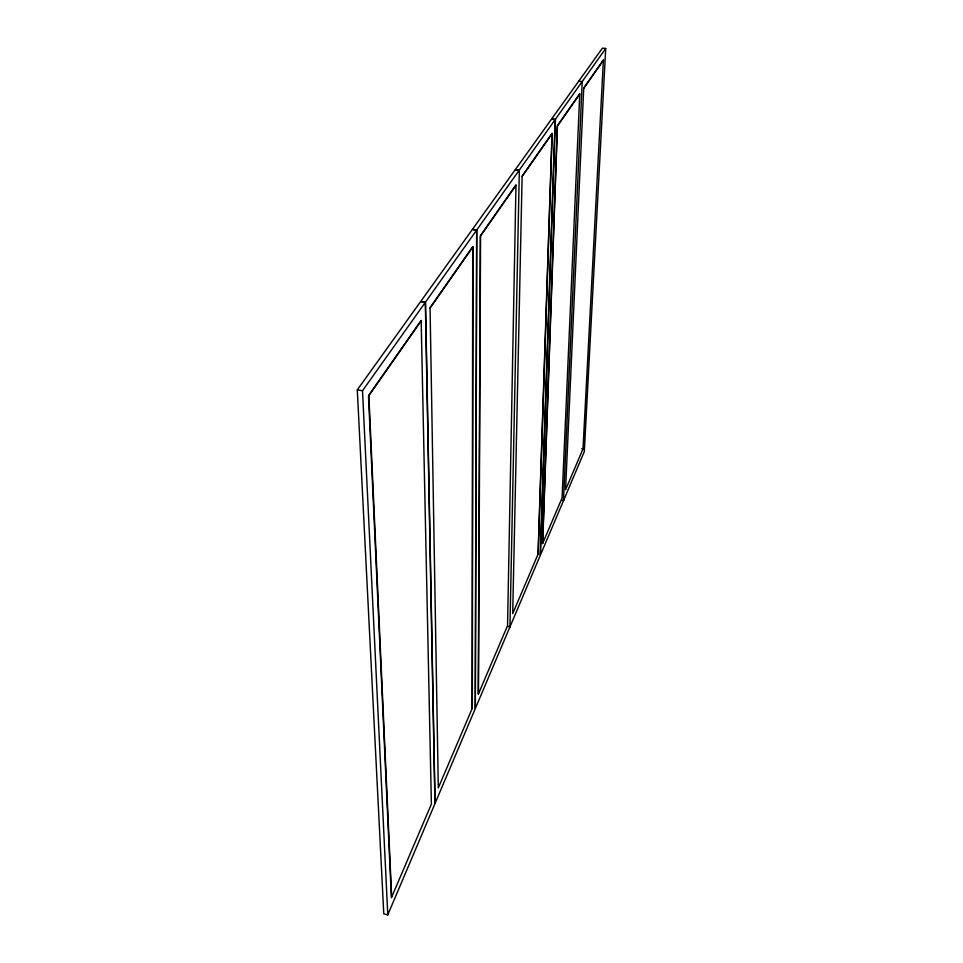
<?xml version="1.0" encoding="UTF-8"?>
<svg xmlns="http://www.w3.org/2000/svg" width="963" height="963" viewBox="0 0 963 963"><rect width="100%" height="100%" fill="white"/><g stroke="black" fill="none" stroke-linecap="round" stroke-linejoin="round"><path stroke-width="1.44" d="M472.123 708.672L472.725 246.684L430.064 307.666L438.309 787.878L472.327 708.19L472.989 246.781L430.076 308.148M476.637 230.121L475.228 708.732L435.083 803.371L425.502 302.081L476.637 230.121L472.303 229.543L420.771 301.395L425.502 302.081M476.781 229.916L472.448 229.338L515.229 169.717L519.226 170.21L476.781 229.916L475.349 708.455L509.945 626.901L519.346 170.03L555.121 119.689L551.414 119.268L515.349 169.548L519.346 170.03M478.455 693.829L480.573 235.478L515.975 184.872L507.549 625.661L478.262 694.299L480.32 236.284L515.963 185.305M538.028 554.279L552.028 133.351L522.127 176.097L512.689 613.636L538.185 553.918L552.196 133.496L522.115 176.518M555.121 119.689L540.159 555.675L510.041 626.672L508.596 626.383M555.422 119.256L540.424 555.049L584.312 451.599L605.715 48.487L602.429 48.15L551.727 118.834L555.422 119.256L605.715 48.487M563.487 500.664L582.206 81.566L578.655 81.301M387.788 914.85L434.951 803.684L425.333 302.334L420.59 301.636L357.285 389.895L383.78 913.863L387.788 914.85L362.509 390.737L425.333 302.334M583.109 448.662L565.558 489.782L583.722 88.042L603.404 59.935L583 448.914L581.772 448.71M421.156 320.884L368.504 396.19L391.399 897.769L431.388 804.105L421.156 320.402L368.853 395.143L391.676 897.119M579.75 94.097L557.276 126.225L542.554 543.674L562.079 497.931L579.762 93.712L557.445 125.611L542.687 543.361L541.338 543.12M583.71 88.427L603.5 60.127M357.285 389.895L362.509 390.737M562.272 500.279L563.56 500.507M508.5 626.624L509.945 626.901"/></g></svg>
